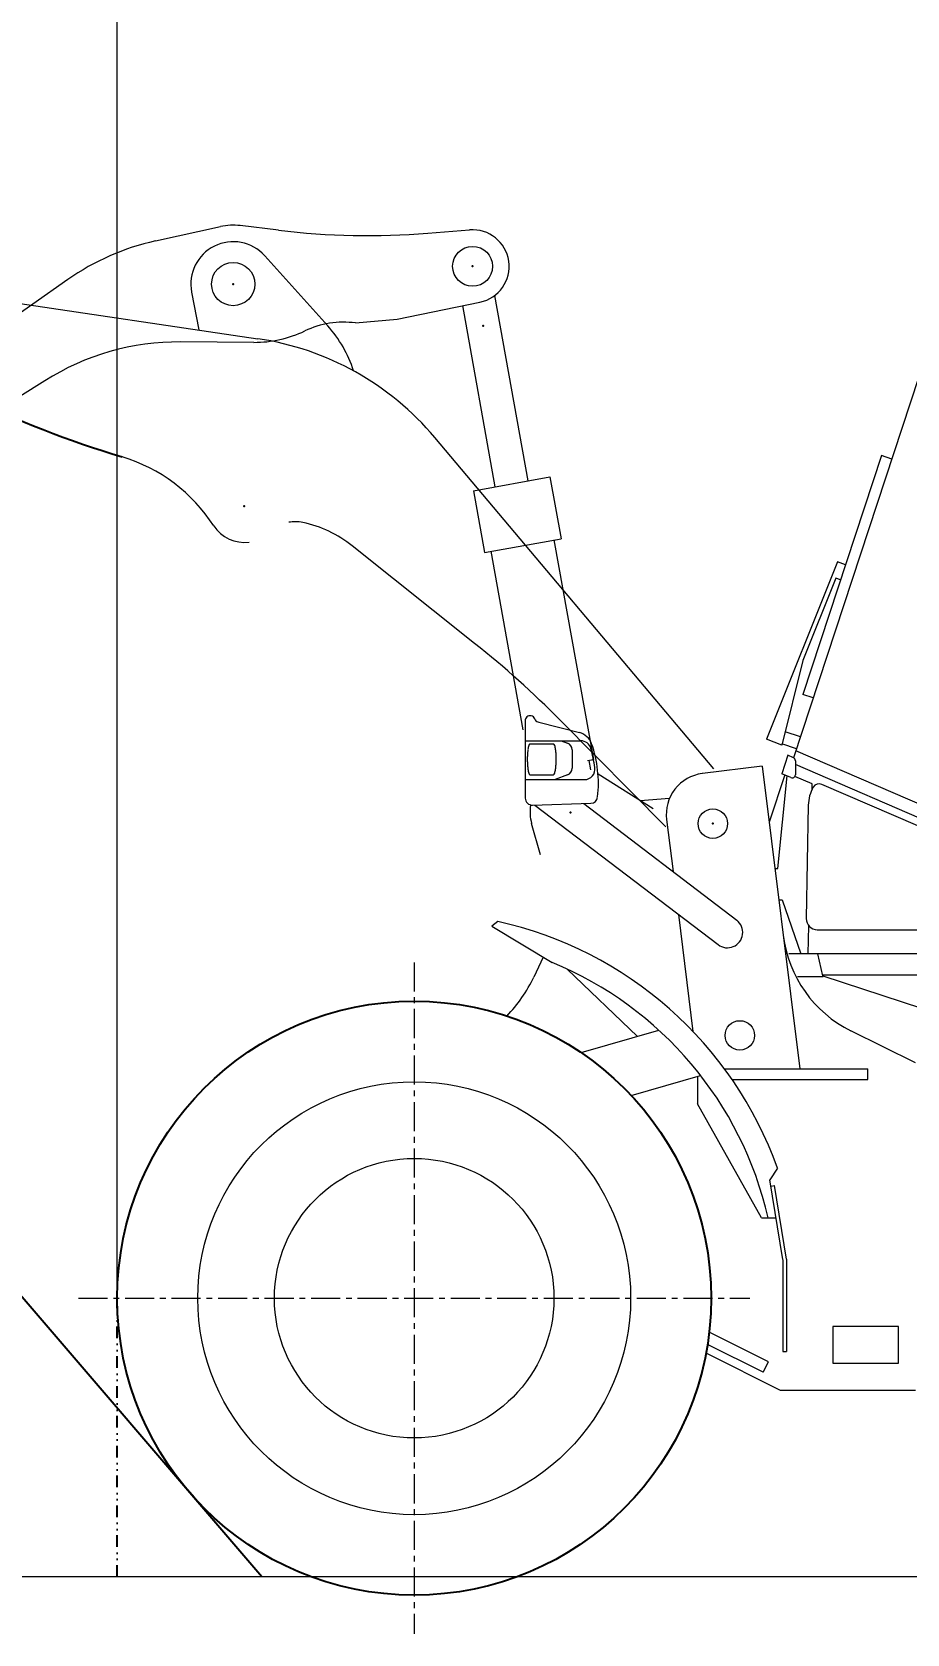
# Model space of a CAD drawing. Header units: millimetres. Extents: x -14999406 to 535, y -382 to 520.
# Drawn here: x -113.8 to 125, y -368.8 to 68.3 of the extents above; entities that cross this region are included whole.
import ezdxf

# ---------------------------------------------------------------- set-up
doc = ezdxf.new("R2010")
doc.units = ezdxf.units.MM
doc.header["$LTSCALE"] = 0.25
doc.header["$PDSIZE"] = 1
doc.linetypes.add('CENTER', pattern=[50.8, 31.75, -6.35, 6.35, -6.35])
doc.linetypes.add('DIVIDE', pattern=[31.75, 12.7, -6.35, 0, -6.35, 0, -6.35])
doc.layers.add('Layer0016', color=7, linetype='Continuous')
doc.layers.add('Layer0024', color=7, linetype='Continuous')
doc.styles.add('dcStyle0', font='txt.shx', dxfattribs={"bigfont": 'bigfont'})
doc.dimstyles.new('dc_Ang01', dxfattribs={"dimtxt": 20, "dimasz": 3.000002, "dimexe": 1, "dimexo": 1, "dimgap": 1.000001, "dimtad": 3, "dimdsep": 46, "dimtxsty": 'dcStyle0', "dimblk1": 'OPEN30', "dimblk2": 'OPEN30', "dimsah": 1, "dimcen": 0.09, "dimclrd": 7, "dimclre": 7, "dimclrt": 7, "dimadec": 0, "dimazin": 2, "dimtfac": 1, "dimtdec": 4, "dimtmove": 0, "dimatfit": 3, "dimfxl": 1, "dimarcsym": 1})
doc.dimstyles.new('dc_Rotated', dxfattribs={"dimtxt": 20, "dimasz": 3.000002, "dimexe": 1, "dimexo": 1, "dimgap": 1, "dimtad": 3, "dimdec": 1, "dimdsep": 46, "dimtxsty": 'dcStyle0', "dimblk1": 'OPEN30', "dimblk2": 'OPEN30', "dimsah": 1, "dimcen": 0.09, "dimclrd": 7, "dimclre": 7, "dimclrt": 2, "dimadec": 0, "dimazin": 2, "dimtfac": 1, "dimtdec": 4, "dimtmove": 0, "dimatfit": 3, "dimfxl": 1, "dimarcsym": 1})

# ---------------------------------------------------------------- blocks, each defined once
blk = doc.blocks.new('DC_GROUP_ＤＸＦ１９_2')
at = {"layer": 'Layer0024', "color": 7, "linetype": 'Continuous', "lineweight": 18}
for p, q in [((21.56, -54.15), (12.47, -3.52)), ((12.62, -55.76), (3.74, -6.32)), ((6.64, -56.84), (27.55, -53.08)), ((27.55, -53.08), (30.58, -69.95)), ((6.64, -56.84), (9.67, -73.71)), ((9.67, -73.71), (30.58, -69.95)), ((20.26, -122.06), (11.51, -73.37)), ((39.5, -130.17), (28.74, -70.28)), ((37.83, -130.5), (39.45, -130.18)), ((38.68, -133.02), (38.21, -130.42))]:
    blk.add_line(p, q, dxfattribs=at)
at = {"layer": 'Layer0024', "color": 7, "linetype": 'Continuous'}
for p in [(9.34, -11.83), (33.2, -144.61)]:
    blk.add_point(p, dxfattribs=at)
blk = doc.blocks.new('DC_GROUP_ＤＸＦ１９_3')
at = {"layer": 'Layer0024', "color": 7, "linetype": 'Continuous', "lineweight": 18}
for p, q in [((-80.1, 11.33), (-62.37, 15.26)), ((-46.54, 14.26), (-56.96, 15.52)), ((-5.8, 13.44), (5.63, 14.35)), ((-104.02, 0.82), (-138.23, -23.11)), ((-14.17, -9.99), (8.43, -5.36)), ((-25.55, -11.06), (-14.17, -9.99)), ((-53.28, -16.34), (-73.25, -16.23)), ((-110.32, -26.82), (-128.26, -38.12))]:
    blk.add_line(p, q, dxfattribs=at)
for centre, radius in [((6.43, 4.41), 5.45), ((-133.06, -30.49), 4.28)]:
    blk.add_circle(centre, radius, dxfattribs=at)
for centre, radius, start, end in [((-58.9, -0.44), 16.08, 83.0951, 102.4843), ((-22.09, 216.17), 203.39, 263.0951, 274.5928), ((6.43, 4.41), 9.97, 281.571, 94.5928), ((-65.62, -54.09), 67, 102.4843, 124.9728), ((-28.73, -35.57), 24.73, 82.5062, 115.4374), ((-73.64, -85.05), 68.83, 89.6765, 122.2068), ((-53.1, 15.66), 32, 269.6764, 295.4374), ((-133.06, -30.49), 9.01, 124.9728, 302.2068)]:
    blk.add_arc(centre, radius, start, end, dxfattribs=at)
at = {"layer": 'Layer0024', "color": 7, "linetype": 'Continuous'}
for p in [(6.43, 4.41), (-58.9, -0.44), (-133.06, -30.49)]:
    blk.add_point(p, dxfattribs=at)
blk = doc.blocks.new('DC_GROUP_ＤＸＦ１９_8')
at = {"layer": 'Layer0016', "color": 7, "linetype": 'Continuous', "lineweight": 18}
for centre, radius, start, end in [((28.27, -126.46), 0.591, 10.6589, 62.8978), ((24.84, -127.72), 4.24, 11.3436, 18.7255), ((20.36, -128.66), 8.82, 8.117, 11.6638), ((15.8, -129.33), 13.42, 5.8541, 8.1842), ((11.69, -129.76), 17.56, 4.0967, 5.8778), ((8.36, -130), 20.9, 2.6117, 4.1077), ((6.02, -130.11), 23.24, 1.2724, 2.618), ((6.02, -130.17), 23.24, 357.3801, 358.726), ((4.82, -130.14), 24.44, 359.9973, 1.2768), ((4.82, -130.14), 24.44, 358.7215, 0.0012), ((28.27, -133.82), 0.591, 297.097, 349.3362), ((24.84, -132.57), 4.23, 341.2709, 348.6535), ((20.36, -131.62), 8.81, 348.3333, 351.8806), ((15.81, -130.95), 13.42, 351.8134, 354.1436), ((11.69, -130.52), 17.55, 354.1199, 355.9012), ((8.36, -130.28), 20.9, 355.8902, 357.3865)]:
    blk.add_arc(centre, radius, start, end, dxfattribs=at)
blk = doc.blocks.new('DC_GROUP_ＤＸＦ１９_9')
at = {"layer": 'Layer0016', "color": 7, "linetype": 'Continuous', "lineweight": 18}
for centre, radius, start, end in [((25.79, -127.72), 4.23, 161.2708, 168.6534), ((22.36, -126.46), 0.591, 117.0967, 169.3361), ((45.81, -130.14), 24.44, 178.7216, 180.0013), ((45.81, -130.14), 24.44, 179.9973, 181.2769), ((44.61, -130.11), 23.24, 177.3802, 178.726), ((44.61, -130.17), 23.24, 181.2724, 182.618), ((42.27, -130), 20.9, 175.8902, 177.3865), ((38.94, -129.76), 17.55, 174.1199, 175.9012), ((34.82, -129.33), 13.42, 171.8134, 174.1436), ((30.27, -128.66), 8.81, 168.3333, 171.8806), ((42.27, -130.28), 20.9, 182.6117, 184.1078), ((38.94, -130.52), 17.56, 184.0968, 185.8778), ((34.83, -130.95), 13.42, 185.8542, 188.1842), ((30.27, -131.62), 8.82, 188.117, 191.6638), ((25.79, -132.57), 4.24, 191.3435, 198.7254), ((22.36, -133.82), 0.591, 190.6588, 242.8974)]:
    blk.add_arc(centre, radius, start, end, dxfattribs=at)
blk = doc.blocks.new('DC_GROUP_ＤＸＦ１９_10')
at = {"layer": 'Layer0016', "color": 7, "linetype": 'Continuous', "lineweight": 18}
for centre, radius, start, end in [((22.59, -119.8), 1.84, 147.1298, 166.874), ((21.99, -119.38), 1.11, 115.1763, 148.049), ((22.06, -119.67), 1.4, 86.9214, 112.8832), ((22.09, -120.06), 1.78, 68.1092, 88.4938), ((22.38, -119.35), 1.02, 32.6806, 68.4099), ((17.92, -121.93), 6.17, 24.6208, 30.5173), ((24.52, -118.93), 1.08, 203.5507, 237.1261), ((24.68, -118.37), 1.64, 242.8857, 265.0155)]:
    blk.add_arc(centre, radius, start, end, dxfattribs=at)
blk = doc.blocks.new('DC_GROUP_ＤＸＦ１９_4')
at = {"layer": 'Layer0024', "color": 7, "linetype": 'Continuous', "lineweight": 18}
for p, q in [((130.49, -18.87), (94.06, -129.72)), ((118.01, -47.24), (96.58, -112.44)), ((120.86, -48.18), (118.01, -47.24)), ((106.06, -76.22), (86.64, -124.62)), ((108.2, -77.08), (106.06, -76.22)), ((105.58, -80.69), (96.54, -103.2)), ((106.85, -81.2), (105.58, -80.69)), ((96.54, -103.2), (90.8, -126.28)), ((99.43, -113.38), (96.58, -112.44)), ((20.8, -119.38), (20.8, -140.73)), ((24.54, -120.01), (35.61, -122.85)), ((20.8, -125.08), (35.97, -125.08)), ((22.09, -125.94), (28.54, -125.94)), ((30.57, -125.08), (32.34, -125.74)), ((90.8, -126.28), (86.64, -124.62)), ((94.86, -127.27), (90.88, -125.96)), ((95.93, -124.03), (91.71, -122.64)), ((33.58, -127.53), (33.58, -132.58)), ((92.51, -129.05), (90.86, -134.07)), ((94.02, -129.7), (92.51, -129.05)), ((94.55, -130.51), (94.55, -134.33)), ((137.36, -146.25), (94.69, -127.8)), ((22.09, -134.34), (28.54, -134.34)), ((32.35, -134.37), (28.98, -135.67)), ((55.68, -143.69), (40.68, -134.2)), ((85.48, -132), (69.15, -134.03)), ((85.48, -132), (95.77, -214.57)), ((91.65, -134.41), (87.42, -147.27)), ((89.77, -159.98), (92.3, -134.69)), ((93.32, -135.14), (90.86, -134.07)), ((99.11, -136.83), (94.42, -134.8)), ((142.03, -152.09), (94.55, -131.56)), ((20.8, -135.67), (36.96, -135.67)), ((99.08, -138.41), (99.11, -136.83)), ((140.86, -153.87), (101.79, -136.98)), ((22.77, -142.64), (38.74, -142.12)), ((23.46, -142.62), (73.43, -180.72)), ((36.76, -142.18), (78.53, -174.04)), ((60.16, -140.86), (52.17, -141.47)), ((98.06, -142.66), (97.51, -173.61)), ((24.99, -156.23), (22.54, -147.66)), ((59.38, -146.57), (61.15, -160.79)), ((88.97, -159.98), (89.77, -159.98)), ((90.03, -168.51), (90.92, -168.51)), ((90.92, -168.51), (96, -183.2)), ((13.28, -174.39), (11.72, -175.66)), ((62.61, -172.47), (66.59, -204.4)), ((11.72, -175.66), (28.15, -185.61)), ((98, -183.2), (98.18, -175.55)), ((100.49, -176.64), (140, -176.64)), ((149.86, -183.2), (92.75, -183.2)), ((102.04, -189.19), (100.71, -183.2)), ((25.68, -184.11), (23.13, -189.56)), ((51.44, -205.75), (32.21, -187.38)), ((102.1, -189.5), (95.13, -189.5)), ((102.04, -189.19), (142.42, -202.5)), ((143.23, -189.02), (102.06, -189.02)), ((36.09, -210.19), (57.28, -204.07)), ((127.28, -212.97), (109.69, -204.24)), ((49.72, -221.86), (68.67, -216.39)), ((67.82, -216.64), (67.82, -224.19)), ((75.24, -214.68), (75.24, -214.57)), ((75.24, -214.57), (114.34, -214.57)), ((77.26, -217.52), (114.34, -217.52)), ((114.34, -217.52), (114.34, -214.57)), ((85.25, -255.28), (67.82, -224.19)), ((89.65, -241.71), (87.58, -244.89)), ((91.11, -266.64), (87.58, -244.89)), ((87.86, -246.61), (88.81, -246.46)), ((92.08, -266.6), (88.81, -246.46)), ((85.25, -255.28), (89.27, -255.28)), ((92.08, -266.6), (92.08, -291.78)), ((91.12, -266.72), (91.12, -291.78)), ((87.19, -294.56), (70.97, -286.46)), ((122.71, -284.91), (104.72, -284.91)), ((104.72, -284.91), (104.72, -294.93)), ((122.71, -294.93), (122.71, -284.91)), ((90.52, -302.42), (70.15, -292.24)), ((85.75, -297.43), (70.57, -289.84)), ((91.12, -291.78), (92.08, -291.78)), ((85.75, -297.43), (87.19, -294.56)), ((104.72, -294.93), (122.71, -294.93)), ((127.28, -302.42), (90.52, -302.42))]:
    blk.add_line(p, q, dxfattribs=at)
for centre, radius in [((72, -147.69), 4.02), ((-9.5, -277.21), 81.06), ((79.38, -205.49), 4.02), ((-9.5, -277.21), 59.08), ((-9.5, -277.21), 38.14)]:
    blk.add_circle(centre, radius, dxfattribs=at)
for centre, radius, start, end in [((31.67, -127.53), 1.91, 0, 69.3339), ((34.42, -127.49), 4.78, 19.32, 75.596), ((35.97, -127.95), 2.87, 14.7438, 90), ((8.07, -136.72), 32.7, 353.5028, 19.32), ((-7.47, -139.38), 47.78, 8.4217, 14.7438), ((93.67, -130.51), 0.882, 0, 66.6164), ((31.67, -132.58), 1.91, 291.0727, 0), ((36.96, -132.8), 2.87, 270, 8.4217), ((70.53, -145.19), 11.24, 97.1009, 187.101), ((93.67, -134.33), 0.882, 246.6164, 0), ((108.13, -142.83), 10.07, 149.7173, 178.9946), ((101.05, -138.7), 1.87, 66.6164, 149.7173), ((22.71, -140.73), 1.91, 180, 271.8745), ((33.2, -144.61), 11.09, 169.8659, 195.9454), ((38.67, -140.21), 1.91, 271.8745, 353.5028), ((-9.5, -277.21), 105.31, 19.6977, 77.5065), ((75.98, -177.38), 4.2, 232.6714, 52.6714), ((100.49, -173.67), 2.98, 178.9946, 270), ((124.67, -174.06), 33.69, 187.1009, 243.6012), ((-9.5, -277.21), 99.04, 12.7919, 67.6555), ((-12.04, -173.11), 38.82, 315.7556, 334.9325)]:
    blk.add_arc(centre, radius, start, end, dxfattribs=at)
at = {"layer": 'Layer0016', "linetype": 'Continuous'}
for name in ['DC_GROUP_ＤＸＦ１９_10', 'DC_GROUP_ＤＸＦ１９_9', 'DC_GROUP_ＤＸＦ１９_8']:
    blk.add_blockref(name, (0, 0), dxfattribs=at)
blk = doc.blocks.new('DC_GROUP_ＤＸＦ１９_24')
at = {"layer": 'Layer0024', "color": 7, "linetype": 'Continuous', "lineweight": 18}
for p, q in [((-33.11, -11.82), (-50.31, 7.29)), ((-68.24, -12.97), (-70.24, -2.64)), ((-121.97, -4.99), (-52.15, -15.35)), ((72.29, -132.7), (-3.86, -42.31)), ((6.99, -98.5), (-26.42, -71.89)), ((59.14, -148.55), (30.32, -119.44))]:
    blk.add_line(p, q, dxfattribs=at)
blk.add_circle((-58.9, -0.44), 5.9, dxfattribs=at)
for centre, radius, start, end in [((-58.9, -0.44), 11.56, 41.9875, 190.9745), ((-118.58, 65.56), 70.63, 238.206, 267.2521), ((-57.94, -34.18), 33.42, 17.5114, 41.9875), ((-63.63, -92.67), 78.16, 40.1128, 81.5542), ((-102.33, -91.03), 45.37, 32.8635, 73.1531), ((-42, -75.29), 9.99, 77.9211, 100.0438), ((-46.73, -97.4), 32.61, 51.4657, 77.9211), ((-55.89, -61.03), 9.91, 212.8635, 277.6956), ((-158.8, -306.69), 266.14, 44.7135, 51.4657)]:
    blk.add_arc(centre, radius, start, end, dxfattribs=at)
at = {"layer": 'Layer0024', "color": 7, "linetype": 'Continuous', "lineweight": 25}
blk.add_arc((-2.84, 237.51), 297.9, 235.6072, 253.1531, dxfattribs=at)
at = {"layer": 'Layer0024', "color": 7, "linetype": 'Continuous'}
for p in [(-169.14, 3.3), (-58.9, -0.44), (-55.89, -61.03)]:
    blk.add_point(p, dxfattribs=at)
at = {"layer": 'Layer0024', "color": 5, "linetype": 'Continuous'}
blk.add_point((72, -147.69), dxfattribs=at)
blk = doc.blocks.new('_Open30')
at = {"color": 0, "linetype": 'ByBlock', "lineweight": -2}
for p, q in [((-1, 0.267949), (0, 0)), ((0, 0), (-1, -0.267949)), ((0, 0), (-1, 0))]:
    blk.add_line(p, q, dxfattribs=at)
blk = doc.blocks.new('*D57')
at = {"layer": 'Layer0016', "color": 7, "linetype": 'Continuous', "lineweight": 13}
blk.add_arc((-51.13, -353.21), 324.04, 130.571, 180, dxfattribs=at)
at = {"layer": 'Layer0016', "color": 7, "xscale": 3.000002807615286, "yscale": 2.999989368223643}
for p, rotation in [((-261.88, -107.07), 40.83618985449743), ((-375.17, -353.21), 269.73477306184)]:
    blk.add_blockref('_Open30', p, dxfattribs=dict(at, rotation=rotation))
at = {"layer": 'Layer0016', "color": 7, "insert": (-346.4, -217.31), "char_height": 20, "attachment_point": 8, "rotation": 65.2855, "style": 'dcStyle0'}
blk.add_mtext('\\T1.00;50°', dxfattribs=at)
blk = doc.blocks.new('*D58')
at = {"layer": 'Layer0016', "color": 7, "linetype": 'Continuous', "lineweight": 13}
for p, q in [((-521.22, 196.81), (-521.22, 324.54)), ((-521.22, 323.54), (-90.55, 323.54)), ((-90.55, -276.21), (-90.55, 324.54))]:
    blk.add_line(p, q, dxfattribs=at)
at = {"layer": 'Layer0016', "color": 7, "xscale": 3.000002807615286, "yscale": 2.999989368223643}
for p, rotation in [((-521.22, 323.54), 180), ((-90.55, 323.54), 360)]:
    blk.add_blockref('_Open30', p, dxfattribs=dict(at, rotation=rotation))
at = {"layer": 'Layer0016', "color": 7, "insert": (-305.89, 324.54), "char_height": 20, "attachment_point": 8, "style": 'dcStyle0'}
blk.add_mtext('\\T1.00;L', dxfattribs=at)

msp = doc.modelspace()

# ---------------------------------------------------------------- linework, layer by layer
at = {"layer": 'Layer0016', "color": 7, "linetype": 'Continuous', "lineweight": 25}
msp.add_line((-564.869, 246.791), (-51.134, -353.209), dxfattribs=at)
at = {"layer": 'Layer0016', "color": 7, "linetype": 'CENTER', "lineweight": 18}
for p, q in [((-9.499, -185.571), (-9.499, -368.846)), ((-101.137, -277.209), (82.139, -277.209))]:
    msp.add_line(p, q, dxfattribs=at)
at = {"layer": 'Layer0016', "color": 7, "linetype": 'DIVIDE', "lineweight": 25}
msp.add_line((-90.554, -353.209), (-90.554, -277.209), dxfattribs=at)
at = {"layer": 'Layer0016', "color": 7, "linetype": 'Continuous', "lineweight": 18}
msp.add_line((-733.054, -353.209), (526.736, -353.209), dxfattribs=at)
at = {"layer": 'Layer0016', "color": 7, "linetype": 'Continuous', "lineweight": 25}
msp.add_circle((-9.499, -277.209), 81.055, dxfattribs=at)

# ---------------------------------------------------------------- block references
at = {"layer": 'Layer0024', "linetype": 'Continuous'}
for name in ['DC_GROUP_ＤＸＦ１９_3', 'DC_GROUP_ＤＸＦ１９_24', 'DC_GROUP_ＤＸＦ１９_2', 'DC_GROUP_ＤＸＦ１９_4']:
    msp.add_blockref(name, (0, 0), dxfattribs=at)

# ---------------------------------------------------------------- dimensions: what is measured, and where the dimension line sits
at = {"layer": 'Layer0016', "linetype": 'Continuous', "lineweight": 13}
dim = msp.add_linear_dim(base=(-90.554, 323.545), p1=(-521.221, 195.814), p2=(-90.554, -277.209), text='L', dimstyle='dc_Rotated', override={"dimtxt": 20, "dimasz": 3.000002, "dimexe": 1, "dimexo": 1, "dimgap": 1, "dimtad": 3, "dimtih": 0, "dimtoh": 0, "dimdec": 2, "dimlfac": 1, "dimzin": 8, "dimtxsty": 'dcStyle0', "dimblk1": 'Open30', "dimblk2": 'Open30', "dimsah": 1, "dimclrd": 7, "dimclre": 7, "dimclrt": 7, "dimazin": 2, "dimtofl": 1, "dimtolj": 0, "dimtzin": 8, "dimarcsym": 1}, dxfattribs=at)
dim.commit()
dim.dimension.update_dxf_attribs({"geometry": '*D58', "text_midpoint": (-305.887, 323.545), "dimtype": 160})
dim = msp.add_angular_dim_2l(base=(-345.491, -217.729), line1=((-733.054, -353.209), (526.736, -353.209)), line2=((-564.869, 246.791), (-51.134, -353.209)), text='50°', dimstyle='dc_Ang01', override={"dimtxt": 20, "dimasz": 3.000002, "dimexe": 1, "dimexo": 1, "dimgap": 1.000001, "dimtad": 3, "dimtih": 0, "dimtoh": 0, "dimdec": 2, "dimlfac": 1, "dimzin": 8, "dimtxsty": 'dcStyle0', "dimblk1": 'Open30', "dimblk2": 'Open30', "dimsah": 1, "dimclrd": 7, "dimclre": 7, "dimclrt": 7, "dimazin": 2, "dimtofl": 1, "dimtolj": 0, "dimtzin": 8, "dimarcsym": 1}, dxfattribs=at)
dim.commit()
dim.dimension.update_dxf_attribs({"geometry": '*D57', "text_midpoint": (-345.491, -217.729), "dimtype": 162})

doc.saveas('drawing.dxf')
